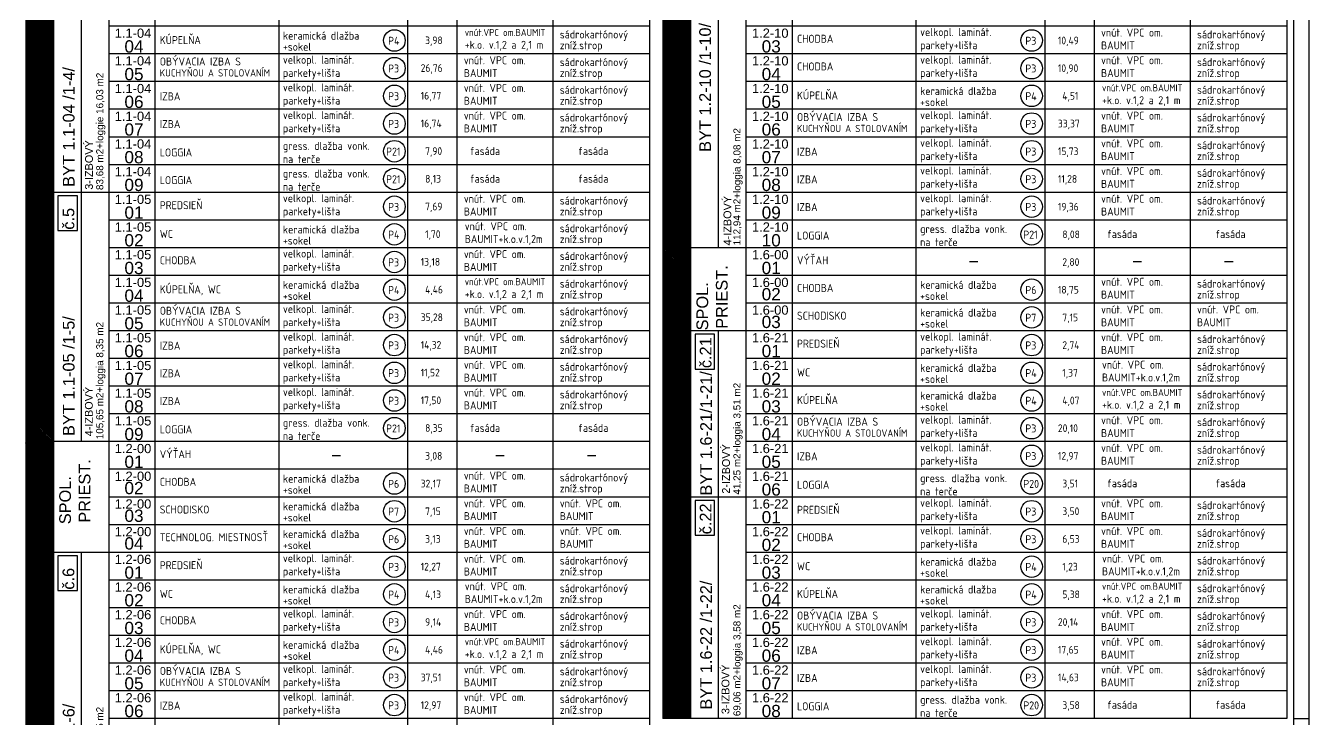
# Model space of a CAD drawing. Extents: x 4511820 to 5180432, y -1526536 to -944957.
# Drawn here: x 5044187 to 5065037, y -1334932 to -1323659 of the extents above; entities that cross this region are included whole.
import ezdxf

# ---------------------------------------------------------------- set-up
doc = ezdxf.new("R2010")
doc.units = 0
doc.header["$MEASUREMENT"] = 0
for name, color, linetype in [('MÚRY', 1, 'CONTINUOUS'), ('TENKÁ', 7, 'CONTINUOUS'), ('ŠRAFY', 82, 'CONTINUOUS')]:
    doc.layers.add(name, color=color, linetype=linetype)
doc.styles.add('ARIAL', font='arial.ttf')
doc.styles.add('Style-Arial', font='arial.ttf')
doc.styles.add('STYLE1', font='isocp.shx')
pattern_1 = [(45, (150, 866.673), (-13.25825215, 13.25825215), [])]
pattern_2 = [(45, (0, 866.673), (-13.25825215, 13.25825215), [])]

msp = doc.modelspace()

# ---------------------------------------------------------------- hatches: boundary and pattern name
at = {"layer": 'ŠRAFY'}
h = msp.add_hatch(dxfattribs=at)
h.set_pattern_fill('ANSI31', color=132, scale=150)
h.set_pattern_definition(pattern_1)
h.paths.add_polyline_path([(5044637, -1330418.744), (5044637, -1310618.744), (5044187, -1310618.744), (5044187, -1330418.744)])
h.paths.add_polyline_path([(5044281.769, -1321313.798), (5044281.769, -1319882.318), (5044573.379, -1319882.318), (5044573.379, -1321313.798)], flags=24)
h = msp.add_hatch(dxfattribs=at)
h.set_pattern_fill('ANSI31', color=213, scale=150)
h.set_pattern_definition(pattern_2)
h.paths.add_polyline_path([(5054987, -1327268.744), (5054987, -1310618.744), (5054537, -1310618.744), (5054537, -1327268.744)])
h.paths.add_polyline_path([(5054631.769, -1320275.298), (5054631.769, -1318809.084), (5054923.379, -1318809.084), (5054923.379, -1320275.298)], flags=24)
h = msp.add_hatch(dxfattribs=at)
h.set_pattern_fill('ANSI31', color=63, scale=150)
h.set_pattern_definition(pattern_2)
h.paths.add_polyline_path([(5054987, -1334918.744), (5054987, -1327268.744), (5054537, -1327268.744), (5054537, -1334918.744)])
h.paths.add_polyline_path([(5054631.769, -1331725.798), (5054631.769, -1330257.77), (5054923.379, -1330257.77), (5054923.379, -1331725.798)], flags=24)
h = msp.add_hatch(dxfattribs=at)
h.set_pattern_fill('ANSI31', color=213, scale=150)
h.set_pattern_definition(pattern_1)
h.paths.add_polyline_path([(5044187, -1336718.744), (5044637, -1336718.744), (5044637, -1332218.744), (5044637, -1330418.744), (5044187, -1330418.744)])
h.paths.add_polyline_path([(5044281.769, -1334671.298), (5044281.769, -1333205.084), (5044573.379, -1333205.084), (5044573.379, -1334671.298)], flags=24)

# ---------------------------------------------------------------- linework, layer by layer
at = {"layer": 'MÚRY', "ltscale": 0.25}
for p, q in [((5054319.714, -1326368.744), (5044637, -1326368.744)), ((5064669.714, -1327268.744), (5054537, -1327268.744)), ((5064669.714, -1328618.744), (5054987, -1328618.744)), ((5064669.714, -1328618.744), (5054987, -1328618.744)), ((5054319.714, -1330418.744), (5044187, -1330418.744)), ((5064669.714, -1331318.744), (5054987, -1331318.744)), ((5064669.714, -1331318.744), (5054987, -1331318.744)), ((5064669.714, -1331318.744), (5054987, -1331318.744)), ((5054319.714, -1332218.744), (5044637, -1332218.744)), ((5064669.714, -1334918.744), (5054537, -1334918.744)), ((5064669.714, -1334918.744), (5054537, -1334918.744))]:
    msp.add_line(p, q, dxfattribs=at)
at = {"layer": 'TENKÁ', "color": 7}
for p, q in [((5065037, -1349768.744), (5065037, -1309154.796)), ((5064787, -1349518.744), (5064787, -1309404.796))]:
    msp.add_line(p, q, dxfattribs=at)
at = {"layer": 'TENKÁ', "linetype": 'Continuous'}
for p, q in [((5046287, -1309968.744), (5046287, -1336718.744)), ((5056637, -1309968.744), (5056637, -1334918.744)), ((5064669.714, -1327718.744), (5055887, -1327718.744)), ((5064669.714, -1328168.744), (5055887, -1328168.744)), ((5054319.714, -1330868.744), (5045537, -1330868.744)), ((5054319.714, -1331318.744), (5045537, -1331318.744)), ((5054319.714, -1331768.744), (5045537, -1331768.744))]:
    msp.add_line(p, q, dxfattribs=at)
at = {"layer": 'TENKÁ', "ltscale": 0.25}
for p, q in [((5048296.88, -1309968.744), (5048296.88, -1336718.744)), ((5050390.188, -1309968.744), (5050390.188, -1336718.744)), ((5051195.393, -1336718.744), (5051195.393, -1309968.744)), ((5052754.225, -1336718.744), (5052754.225, -1309968.744)), ((5058646.88, -1309968.744), (5058646.88, -1334918.744)), ((5060740.188, -1309968.744), (5060740.188, -1334918.744)), ((5061545.393, -1334918.744), (5061545.393, -1309968.744)), ((5063104.225, -1334918.744), (5063104.225, -1309968.744)), ((5044187, -1310618.744), (5044187, -1336718.744)), ((5044637, -1310618.744), (5044637, -1336718.744)), ((5045537, -1310618.744), (5045537, -1336718.744)), ((5054319.714, -1310618.744), (5054319.714, -1336718.744)), ((5054537, -1310618.744), (5054537, -1334918.744)), ((5054987, -1310618.744), (5054987, -1334918.744)), ((5055437, -1310618.744), (5055437, -1327268.744)), ((5055887, -1310618.744), (5055887, -1334918.744)), ((5064669.714, -1310618.744), (5064669.714, -1334918.744)), ((5045087, -1311968.744), (5045087, -1330418.744)), ((5053684.174, -1323668.744), (5045537, -1323668.744)), ((5054319.714, -1323668.744), (5045537, -1323668.744)), ((5064034.174, -1323668.744), (5055887, -1323668.744)), ((5064669.714, -1323668.744), (5055887, -1323668.744)), ((5053684.174, -1324118.744), (5045537, -1324118.744)), ((5054319.714, -1324118.744), (5045537, -1324118.744)), ((5064034.174, -1324118.744), (5055887, -1324118.744)), ((5064669.714, -1324118.744), (5055887, -1324118.744)), ((5053684.174, -1324568.744), (5045537, -1324568.744)), ((5054319.714, -1324568.744), (5045537, -1324568.744)), ((5064034.174, -1324568.744), (5055887, -1324568.744)), ((5064669.714, -1324568.744), (5055887, -1324568.744)), ((5054319.714, -1325018.744), (5045537, -1325018.744)), ((5064034.174, -1325018.744), (5055887, -1325018.744)), ((5064669.714, -1325018.744), (5055887, -1325018.744)), ((5054319.714, -1325468.744), (5045537, -1325468.744)), ((5064669.714, -1325468.744), (5055887, -1325468.744)), ((5054319.714, -1325918.744), (5045537, -1325918.744)), ((5064669.714, -1325918.744), (5055887, -1325918.744)), ((5064669.714, -1326368.744), (5055887, -1326368.744)), ((5053684.174, -1326818.744), (5045537, -1326818.744)), ((5054319.714, -1326818.744), (5045537, -1326818.744)), ((5064669.714, -1326818.744), (5055887, -1326818.744)), ((5053684.174, -1327268.744), (5045537, -1327268.744)), ((5054319.714, -1327268.744), (5045537, -1327268.744)), ((5053684.174, -1327718.744), (5045537, -1327718.744)), ((5054319.714, -1327718.744), (5045537, -1327718.744)), ((5053684.174, -1328168.744), (5045537, -1328168.744)), ((5054319.714, -1328168.744), (5045537, -1328168.744)), ((5053684.174, -1328618.744), (5045537, -1328618.744)), ((5054319.714, -1328618.744), (5045537, -1328618.744)), ((5055437, -1328618.744), (5055437, -1334918.744)), ((5054319.714, -1329068.744), (5045537, -1329068.744)), ((5064034.174, -1329068.744), (5055887, -1329068.744)), ((5064669.714, -1329068.744), (5055887, -1329068.744)), ((5054319.714, -1329518.744), (5045537, -1329518.744)), ((5064034.174, -1329518.744), (5055887, -1329518.744)), ((5064669.714, -1329518.744), (5055887, -1329518.744)), ((5054319.714, -1329968.744), (5045537, -1329968.744)), ((5064034.174, -1329968.744), (5055887, -1329968.744)), ((5064669.714, -1329968.744), (5055887, -1329968.744)), ((5064034.174, -1330418.744), (5055887, -1330418.744)), ((5064669.714, -1330418.744), (5055887, -1330418.744)), ((5064034.174, -1330868.744), (5055887, -1330868.744)), ((5064669.714, -1330868.744), (5055887, -1330868.744)), ((5064034.174, -1331768.744), (5055887, -1331768.744)), ((5064669.714, -1331768.744), (5055887, -1331768.744)), ((5045087, -1332218.744), (5045087, -1336718.744)), ((5064034.174, -1332218.744), (5055887, -1332218.744)), ((5064669.714, -1332218.744), (5055887, -1332218.744)), ((5053684.174, -1332668.744), (5045537, -1332668.744)), ((5054319.714, -1332668.744), (5045537, -1332668.744)), ((5064034.174, -1332668.744), (5055887, -1332668.744)), ((5064669.714, -1332668.744), (5055887, -1332668.744)), ((5053684.174, -1333118.744), (5045537, -1333118.744)), ((5054319.714, -1333118.744), (5045537, -1333118.744)), ((5064034.174, -1333118.744), (5055887, -1333118.744)), ((5064669.714, -1333118.744), (5055887, -1333118.744)), ((5053684.174, -1333568.744), (5045537, -1333568.744)), ((5054319.714, -1333568.744), (5045537, -1333568.744)), ((5064034.174, -1333568.744), (5055887, -1333568.744)), ((5064669.714, -1333568.744), (5055887, -1333568.744)), ((5053684.174, -1334018.744), (5045537, -1334018.744)), ((5054319.714, -1334018.744), (5045537, -1334018.744)), ((5064669.714, -1334018.744), (5055887, -1334018.744)), ((5053684.174, -1334468.744), (5045537, -1334468.744)), ((5054319.714, -1334468.744), (5045537, -1334468.744)), ((5064669.714, -1334468.744), (5055887, -1334468.744)), ((5054319.714, -1334918.744), (5045537, -1334918.744)), ((5064787, -1334918.744), (5065037, -1334918.744))]:
    msp.add_line(p, q, dxfattribs=at)
at = {"layer": 'TENKÁ'}
for p, q in [((5059514.714, -1327493.827), (5059652.214, -1327493.827)), ((5062173.714, -1327493.827), (5062311.214, -1327493.827)), ((5063660.714, -1327493.827), (5063798.214, -1327493.827)), ((5049164.714, -1330643.827), (5049302.214, -1330643.827)), ((5051823.714, -1330643.827), (5051961.214, -1330643.827)), ((5053310.714, -1330643.827), (5053448.214, -1330643.827))]:
    msp.add_line(p, q, dxfattribs=at)
at = {"layer": 'TENKÁ', "ltscale": 0.25}
for points in [[(5045026.214, -1326424.327), (5044710.214, -1326424.327), (5044710.214, -1326988.827), (5045026.214, -1326988.827)], [(5055376.214, -1328674.327), (5055060.214, -1328674.327), (5055060.214, -1329238.827), (5055376.214, -1329238.827)], [(5055376.214, -1331374.327), (5055060.214, -1331374.327), (5055060.214, -1331938.827), (5055376.214, -1331938.827)], [(5045026.214, -1332274.327), (5044710.214, -1332274.327), (5044710.214, -1332838.827), (5045026.214, -1332838.827)]]:
    msp.add_lwpolyline(points, close=True, dxfattribs=at)
for centre in [(5050176.714, -1323900.019), (5060526.714, -1323900.019), (5050176.714, -1324350.019), (5060526.714, -1324350.019), (5050176.714, -1324800.019), (5060526.714, -1324800.019), (5050176.714, -1325250.019), (5060526.714, -1325250.019), (5050176.714, -1325700.019), (5060526.714, -1325700.019), (5050176.714, -1326150.019), (5060526.714, -1326150.019), (5050176.714, -1326600.019), (5060526.714, -1326600.019), (5050176.714, -1327050.019), (5060526.714, -1327050.019), (5050176.714, -1327500.019), (5050176.714, -1327950.019), (5060526.714, -1327950.019), (5050176.714, -1328400.019), (5060526.714, -1328400.019), (5050176.714, -1328850.019), (5060526.714, -1328850.019), (5050176.714, -1329300.019), (5060526.714, -1329300.019), (5050176.714, -1329750.019), (5060526.714, -1329750.019), (5050176.714, -1330200.019), (5060526.714, -1330200.019), (5060526.714, -1330650.019), (5050176.714, -1331100.019), (5060526.714, -1331100.019), (5050176.714, -1331550.019), (5060526.714, -1331550.019), (5050176.714, -1332000.019), (5060526.714, -1332000.019), (5050176.714, -1332450.019), (5060526.714, -1332450.019), (5050176.714, -1332900.019), (5060526.714, -1332900.019), (5050176.714, -1333350.019), (5060526.714, -1333350.019), (5050176.714, -1333800.019), (5060526.714, -1333800.019), (5050176.714, -1334250.019), (5060526.714, -1334250.019), (5050176.714, -1334700.019), (5060526.714, -1334700.019)]:
    msp.add_circle(centre, 175, dxfattribs=at)

# ---------------------------------------------------------------- texts
at = {"layer": 'TENKÁ', "lineweight": 40, "ltscale": 0.25, "style": 'ARIAL'}
for s, height, p in [('1.1-04', 150, (5045633.769, -1323856.014)), ('1.2-10', 150, (5055983.769, -1323856.014)), ('04', 200, (5045791.311, -1324096.514)), ('03', 200, (5056141.311, -1324096.514)), ('1.1-04', 150, (5045633.769, -1324306.014)), ('1.2-10', 150, (5055983.769, -1324306.014)), ('05', 200, (5045791.311, -1324546.514)), ('04', 200, (5056141.311, -1324546.514)), ('1.1-04', 150, (5045633.769, -1324756.014)), ('06', 200, (5045791.311, -1324996.514)), ('1.2-10', 150, (5055983.769, -1324756.014)), ('05', 200, (5056141.311, -1324996.514)), ('1.1-04', 150, (5045633.769, -1325206.014)), ('1.2-10', 150, (5055983.769, -1325206.014)), ('07', 200, (5045791.311, -1325446.514)), ('06', 200, (5056141.311, -1325446.514)), ('1.1-04', 150, (5045633.769, -1325656.014)), ('1.2-10', 150, (5055983.769, -1325656.014)), ('08', 200, (5045791.311, -1325896.514)), ('07', 200, (5056141.311, -1325896.514)), ('1.1-04', 150, (5045633.769, -1326106.014)), ('1.2-10', 150, (5055983.769, -1326106.014)), ('09', 200, (5045791.311, -1326346.514)), ('08', 200, (5056141.311, -1326346.514)), ('1.1-05', 150, (5045633.769, -1326556.014)), ('1.2-10', 150, (5055983.769, -1326556.014)), ('01', 200, (5045791.311, -1326796.514)), ('09', 200, (5056141.311, -1326796.514)), ('1.1-05', 150, (5045633.769, -1327006.014)), ('1.2-10', 150, (5055983.769, -1327006.014)), ('02', 200, (5045791.311, -1327246.514)), ('10', 200, (5056141.311, -1327246.514)), ('1.1-05', 150, (5045633.769, -1327456.014)), ('1.6-00', 150, (5055983.769, -1327456.014)), ('03', 200, (5045791.311, -1327696.514)), ('01', 200, (5056141.311, -1327696.514)), ('1.1-05', 150, (5045633.769, -1327906.014)), ('1.6-00', 150, (5055983.769, -1327906.014)), ('02', 200, (5056141.311, -1328123.014)), ('04', 200, (5045791.311, -1328146.514)), ('1.1-05', 150, (5045633.769, -1328356.014)), ('1.6-00', 150, (5055983.769, -1328356.014)), ('05', 200, (5045791.311, -1328596.514)), ('03', 200, (5056141.311, -1328573.014)), ('03', 200, (5056141.311, -1328573.014)), ('1.1-05', 150, (5045633.769, -1328806.014)), ('1.6-21', 150, (5055983.769, -1328806.014)), ('06', 200, (5045791.311, -1329046.514)), ('01', 200, (5056141.311, -1329046.514)), ('1.1-05', 150, (5045633.769, -1329256.014)), ('1.6-21', 150, (5055983.769, -1329256.014)), ('07', 200, (5045791.311, -1329496.514)), ('02', 200, (5056141.311, -1329496.514)), ('1.1-05', 150, (5045633.769, -1329706.014)), ('1.6-21', 150, (5055983.769, -1329706.014)), ('08', 200, (5045791.311, -1329946.514)), ('03', 200, (5056141.311, -1329946.514)), ('1.1-05', 150, (5045633.769, -1330156.014)), ('1.6-21', 150, (5055983.769, -1330156.014)), ('09', 200, (5045791.311, -1330396.514)), ('04', 200, (5056141.311, -1330396.514)), ('1.2-00', 150, (5045633.769, -1330606.014)), ('01', 200, (5045791.311, -1330846.514)), ('1.6-21', 150, (5055983.769, -1330606.014)), ('05', 200, (5056141.311, -1330846.514)), ('1.2-00', 150, (5045633.769, -1331056.014)), ('1.6-21', 150, (5055983.769, -1331056.014)), ('02', 200, (5045791.311, -1331273.014)), ('06', 200, (5056141.311, -1331296.514)), ('1.2-00', 150, (5045633.769, -1331506.014)), ('1.6-22', 150, (5055983.769, -1331506.014)), ('03', 200, (5045791.311, -1331723.014)), ('01', 200, (5056141.311, -1331746.514)), ('1.2-00', 150, (5045633.769, -1331956.014)), ('1.6-22', 150, (5055983.769, -1331956.014)), ('04', 200, (5045791.311, -1332173.014)), ('02', 200, (5056141.311, -1332196.514)), ('1.2-06', 150, (5045633.769, -1332406.014)), ('1.6-22', 150, (5055983.769, -1332406.014)), ('01', 200, (5045791.311, -1332646.514)), ('03', 200, (5056141.311, -1332646.514)), ('1.2-06', 150, (5045633.769, -1332856.014)), ('1.6-22', 150, (5055983.769, -1332856.014)), ('02', 200, (5045791.311, -1333096.514)), ('04', 200, (5056141.311, -1333096.514)), ('1.2-06', 150, (5045633.769, -1333306.014)), ('03', 200, (5045791.311, -1333546.514)), ('1.6-22', 150, (5055983.769, -1333306.014)), ('05', 200, (5056141.311, -1333546.514)), ('1.2-06', 150, (5045633.769, -1333756.014)), ('1.6-22', 150, (5055983.769, -1333756.014)), ('04', 200, (5045791.311, -1333996.514)), ('06', 200, (5056141.311, -1333996.514)), ('1.2-06', 150, (5045633.769, -1334206.014)), ('1.6-22', 150, (5055983.769, -1334206.014)), ('05', 200, (5045791.311, -1334446.514)), ('07', 200, (5056141.311, -1334446.514)), ('1.2-06', 150, (5045633.769, -1334656.014)), ('1.6-22', 150, (5055983.769, -1334656.014)), ('06', 200, (5045791.311, -1334896.514)), ('08', 200, (5056141.311, -1334896.514))]:
    msp.add_text(s, height=height, dxfattribs=at).set_placement(p)
at = {"layer": 'TENKÁ', "ltscale": 0.25, "style": 'STYLE1'}
for s, height, p in [('keramická dlažba', 130, (5048365.45, -1323886.151)), ('vnút.VPC om.BAUMIT', 115, (5051319.141, -1323827.158)), ('sádrokartónový', 130, (5052862.939, -1323866.406)), ('velkopl. laminát.', 130, (5058715.45, -1323827.619)), ('vnút. VPC om.', 130, (5061654.107, -1323836.528)), ('sádrokartónový', 130, (5063212.939, -1323866.406)), ('+sokel', 130, (5048365.45, -1324066.633)), ('P4', 130, (5050073.95, -1323970.275)), (' 3,98', 125, (5050603.607, -1323960.028)), ('+k.o. v.1,2 a 2,1 m', 130, (5051319.141, -1324035.266)), ('zníž.strop', 130, (5052862.939, -1324043.116)), ('parkety+lišta', 130, (5058715.45, -1324041.275)), ('P3', 130, (5060423.95, -1323970.275)), ('10,49', 125, (5060953.607, -1323963.028)), ('BAUMIT', 130, (5061654.107, -1324044.636)), ('zníž.strop', 130, (5063212.939, -1324043.116)), ('velkopl. laminát.', 130, (5048365.45, -1324277.619)), ('vnút. VPC om.', 130, (5051304.107, -1324286.528)), ('velkopl. laminát.', 130, (5058715.45, -1324277.619)), ('vnút. VPC om.', 130, (5061654.107, -1324286.528)), ('parkety+lišta', 130, (5048365.45, -1324491.275)), ('P3', 130, (5050073.95, -1324420.275)), ('26,76', 125, (5050603.607, -1324410.028)), ('BAUMIT', 130, (5051304.107, -1324494.636)), ('sádrokartónový', 130, (5052862.939, -1324316.406)), ('zníž.strop', 130, (5052862.939, -1324493.116)), ('parkety+lišta', 130, (5058715.45, -1324491.275)), ('P3', 130, (5060423.95, -1324420.275)), ('10,90', 125, (5060953.607, -1324413.028)), ('BAUMIT', 130, (5061654.107, -1324494.636)), ('sádrokartónový', 130, (5063212.939, -1324316.406)), ('zníž.strop', 130, (5063212.939, -1324493.116)), ('velkopl. laminát.', 130, (5048365.45, -1324727.619)), ('parkety+lišta', 130, (5048365.45, -1324941.275)), ('P3', 130, (5050073.95, -1324870.275)), ('16,77', 125, (5050603.607, -1324860.028)), ('vnút. VPC om.', 130, (5051304.107, -1324736.528)), ('sádrokartónový', 130, (5052862.939, -1324766.406)), ('keramická dlažba', 130, (5058715.45, -1324786.151)), ('P4', 130, (5060423.95, -1324870.275)), (' 4,51', 125, (5060953.607, -1324863.028)), ('vnút.VPC om.BAUMIT', 115, (5061669.141, -1324727.158)), ('+k.o. v.1,2 a 2,1 m', 130, (5061669.141, -1324935.266)), ('sádrokartónový', 130, (5063212.939, -1324766.406)), ('BAUMIT', 130, (5051304.107, -1324944.636)), ('zníž.strop', 130, (5052862.939, -1324943.116)), ('+sokel', 130, (5058715.45, -1324966.633)), ('zníž.strop', 130, (5063212.939, -1324943.116)), ('velkopl. laminát.', 130, (5048365.45, -1325177.619)), ('P3', 130, (5050073.95, -1325320.275)), ('16,74', 125, (5050603.607, -1325310.028)), ('vnút. VPC om.', 130, (5051304.107, -1325186.528)), ('sádrokartónový', 130, (5052862.939, -1325216.406)), ('velkopl. laminát.', 130, (5058715.45, -1325177.619)), ('P3', 130, (5060423.95, -1325320.275)), ('33,37', 125, (5060953.607, -1325313.028)), ('vnút. VPC om.', 130, (5061654.107, -1325186.528)), ('sádrokartónový', 130, (5063212.939, -1325216.406)), ('parkety+lišta', 130, (5048365.45, -1325391.275)), ('BAUMIT', 130, (5051304.107, -1325394.636)), ('zníž.strop', 130, (5052862.939, -1325393.116)), ('parkety+lišta', 130, (5058715.45, -1325391.275)), ('BAUMIT', 130, (5061654.107, -1325394.636)), ('zníž.strop', 130, (5063212.939, -1325393.116)), ('gress. dlažba vonk.', 130, (5048365.45, -1325677.619)), ('P21', 130, (5050040.95, -1325770.275)), (' 7,90', 125, (5050603.607, -1325760.028)), ('fasáda', 130, (5051404.107, -1325760.793)), ('fasáda', 130, (5053162.939, -1325760.793)), ('velkopl. laminát.', 130, (5058715.45, -1325627.619)), ('P3', 130, (5060423.95, -1325770.275)), ('15,73', 125, (5060953.607, -1325763.028)), ('vnút. VPC om.', 130, (5061654.107, -1325636.528)), ('sádrokartónový', 130, (5063212.939, -1325666.406)), ('na terče', 130, (5048365.45, -1325891.275)), ('parkety+lišta', 130, (5058715.45, -1325841.275)), ('BAUMIT', 130, (5061654.107, -1325844.636)), ('zníž.strop', 130, (5063212.939, -1325843.116)), ('gress. dlažba vonk.', 130, (5048365.45, -1326127.619)), ('velkopl. laminát.', 130, (5058715.45, -1326077.619)), ('vnút. VPC om.', 130, (5061654.107, -1326086.528)), ('sádrokartónový', 130, (5063212.939, -1326116.406)), ('na terče', 130, (5048365.45, -1326341.275)), ('P21', 130, (5050040.95, -1326220.275)), (' 8,13', 125, (5050603.607, -1326210.028)), ('fasáda', 130, (5051404.107, -1326210.793)), ('fasáda', 130, (5053162.939, -1326210.793)), ('parkety+lišta', 130, (5058715.45, -1326291.275)), ('P3', 130, (5060423.95, -1326220.275)), ('11,28', 125, (5060953.607, -1326213.028)), ('BAUMIT', 130, (5061654.107, -1326294.636)), ('zníž.strop', 130, (5063212.939, -1326293.116)), ('velkopl. laminát.', 130, (5048365.45, -1326527.619)), ('vnút. VPC om.', 130, (5051304.107, -1326536.528)), ('sádrokartónový', 130, (5052862.939, -1326566.406)), ('velkopl. laminát.', 130, (5058715.45, -1326527.619)), ('vnút. VPC om.', 130, (5061654.107, -1326536.528)), ('sádrokartónový', 130, (5063212.939, -1326566.406)), ('parkety+lišta', 130, (5048365.45, -1326741.275)), ('P3', 130, (5050073.95, -1326670.275)), (' 7,69', 125, (5050603.607, -1326660.028)), ('BAUMIT', 130, (5051304.107, -1326744.636)), ('zníž.strop', 130, (5052862.939, -1326743.116)), ('parkety+lišta', 130, (5058715.45, -1326741.275)), ('P3', 130, (5060423.95, -1326670.275)), ('19,36', 125, (5060953.607, -1326663.028)), ('BAUMIT', 130, (5061654.107, -1326744.636)), ('zníž.strop', 130, (5063212.939, -1326743.116)), ('vnút. VPC om.', 130, (5051319.141, -1326983.465)), ('sádrokartónový', 130, (5052862.939, -1327016.406)), ('+sokel', 130, (5048365.45, -1327216.633)), ('keramická dlažba', 130, (5048365.45, -1327036.151)), ('P4', 130, (5050073.95, -1327120.275)), (' 1,70', 125, (5050603.607, -1327110.028)), ('BAUMIT+k.o.v.1,2m', 130, (5051319.141, -1327191.574)), ('zníž.strop', 130, (5052862.939, -1327193.116)), ('gress. dlažba vonk.', 130, (5058715.45, -1327027.619)), ('P21', 130, (5060390.95, -1327120.275)), (' 8,08', 125, (5060953.607, -1327113.028)), ('fasáda', 130, (5061754.107, -1327110.793)), ('fasáda', 130, (5063512.939, -1327110.793)), ('velkopl. laminát.', 130, (5048365.45, -1327427.619)), ('vnút. VPC om.', 130, (5051304.107, -1327436.528)), ('na terče', 130, (5058715.45, -1327241.275)), ('parkety+lišta', 130, (5048365.45, -1327641.275)), ('P3', 130, (5050073.95, -1327570.275)), ('13,18', 125, (5050603.607, -1327560.028)), ('BAUMIT', 130, (5051304.107, -1327644.636)), ('sádrokartónový', 130, (5052862.939, -1327466.406)), ('zníž.strop', 130, (5052862.939, -1327643.116)), (' 2,80', 125, (5060953.607, -1327563.028)), ('keramická dlažba', 130, (5048365.45, -1327936.151)), ('P4', 130, (5050073.95, -1328020.275)), (' 4,46', 125, (5050603.607, -1328010.028)), ('vnút.VPC om.BAUMIT', 115, (5051319.141, -1327877.158)), ('sádrokartónový', 130, (5052862.939, -1327916.406)), ('P6', 130, (5060423.95, -1328020.275)), ('18,75', 125, (5060953.607, -1328013.028)), ('vnút. VPC om.', 130, (5061654.107, -1327886.528)), ('sádrokartónový', 130, (5063212.939, -1327916.406)), ('+sokel', 130, (5048365.45, -1328116.633)), ('+k.o. v.1,2 a 2,1 m', 130, (5051319.141, -1328085.266)), ('zníž.strop', 130, (5052862.939, -1328093.116)), ('BAUMIT', 130, (5061654.107, -1328094.636)), ('zníž.strop', 130, (5063212.939, -1328093.116)), ('velkopl. laminát.', 130, (5048365.45, -1328327.619)), ('P3', 130, (5050073.95, -1328470.275)), ('35,28', 125, (5050603.607, -1328460.028)), ('vnút. VPC om.', 130, (5051304.107, -1328336.528)), ('sádrokartónový', 130, (5052862.939, -1328366.406)), ('P7', 130, (5060423.95, -1328470.275)), (' 7,15', 125, (5060953.607, -1328463.028)), ('vnút. VPC om.', 130, (5061654.107, -1328336.528)), ('vnút. VPC om.', 130, (5063212.939, -1328336.528)), ('parkety+lišta', 130, (5048365.45, -1328541.275)), ('BAUMIT', 130, (5051304.107, -1328544.636)), ('zníž.strop', 130, (5052862.939, -1328543.116)), ('BAUMIT', 130, (5061654.107, -1328544.636)), ('BAUMIT', 130, (5063212.939, -1328544.636)), ('velkopl. laminát.', 130, (5048365.45, -1328777.619)), ('vnút. VPC om.', 130, (5051304.107, -1328786.528)), ('sádrokartónový', 130, (5052862.939, -1328816.406)), ('velkopl. laminát.', 130, (5058715.45, -1328777.619)), ('vnút. VPC om.', 130, (5061654.107, -1328786.528)), ('sádrokartónový', 130, (5063212.939, -1328816.406)), ('parkety+lišta', 130, (5048365.45, -1328991.275)), ('P3', 130, (5050073.95, -1328920.275)), ('14,32', 125, (5050603.607, -1328910.028)), ('BAUMIT', 130, (5051304.107, -1328994.636)), ('zníž.strop', 130, (5052862.939, -1328993.116)), ('parkety+lišta', 130, (5058715.45, -1328991.275)), ('P3', 130, (5060423.95, -1328920.275)), (' 2,74', 125, (5060953.607, -1328913.028)), ('BAUMIT', 130, (5061654.107, -1328994.636)), ('zníž.strop', 130, (5063212.939, -1328993.116)), ('velkopl. laminát.', 130, (5048365.45, -1329227.619)), ('vnút. VPC om.', 130, (5051304.107, -1329236.528)), ('sádrokartónový', 130, (5052862.939, -1329266.406)), ('keramická dlažba', 130, (5058715.45, -1329286.151)), ('vnút. VPC om.', 130, (5061669.141, -1329233.465)), ('sádrokartónový', 130, (5063212.939, -1329266.406)), ('parkety+lišta', 130, (5048365.45, -1329441.275)), ('P3', 130, (5050073.95, -1329370.275)), ('11,52', 125, (5050603.607, -1329360.028)), ('BAUMIT', 130, (5051304.107, -1329444.636)), ('zníž.strop', 130, (5052862.939, -1329443.116)), ('+sokel', 130, (5058715.45, -1329466.633)), ('P4', 130, (5060423.95, -1329370.275)), (' 1,37', 125, (5060953.607, -1329363.028)), ('BAUMIT+k.o.v.1,2m', 130, (5061669.141, -1329441.574)), ('zníž.strop', 130, (5063212.939, -1329443.116)), ('velkopl. laminát.', 130, (5048365.45, -1329677.619)), ('vnút. VPC om.', 130, (5051304.107, -1329686.528)), ('sádrokartónový', 130, (5052862.939, -1329716.406)), ('keramická dlažba', 130, (5058715.45, -1329736.151)), ('vnút.VPC om.BAUMIT', 115, (5061669.141, -1329677.158)), ('sádrokartónový', 130, (5063212.939, -1329716.406)), ('parkety+lišta', 130, (5048365.45, -1329891.275)), ('P3', 130, (5050073.95, -1329820.275)), ('17,50', 125, (5050603.607, -1329810.028)), ('BAUMIT', 130, (5051304.107, -1329894.636)), ('zníž.strop', 130, (5052862.939, -1329893.116)), ('+sokel', 130, (5058715.45, -1329916.633)), ('P4', 130, (5060423.95, -1329820.275)), (' 4,07', 125, (5060953.607, -1329813.028)), ('+k.o. v.1,2 a 2,1 m', 130, (5061669.141, -1329885.266)), ('zníž.strop', 130, (5063212.939, -1329893.116)), ('velkopl. laminát.', 130, (5058715.45, -1330127.619)), ('vnút. VPC om.', 130, (5061654.107, -1330136.528)), ('gress. dlažba vonk.', 130, (5048365.45, -1330177.619)), ('P21', 130, (5050040.95, -1330270.275)), (' 8,35', 125, (5050603.607, -1330260.028)), ('fasáda', 130, (5051404.107, -1330260.793)), ('fasáda', 130, (5053162.939, -1330260.793)), ('parkety+lišta', 130, (5058715.45, -1330341.275)), ('P3', 130, (5060423.95, -1330270.275)), ('20,10', 125, (5060953.607, -1330263.028)), ('BAUMIT', 130, (5061654.107, -1330344.636)), ('sádrokartónový', 130, (5063212.939, -1330166.406)), ('zníž.strop', 130, (5063212.939, -1330343.116)), ('na terče', 130, (5048365.45, -1330391.275)), (' 3,08', 125, (5050603.607, -1330713.028)), ('velkopl. laminát.', 130, (5058715.45, -1330577.619)), ('P3', 130, (5060423.95, -1330720.275)), ('12,97', 125, (5060953.607, -1330713.028)), ('vnút. VPC om.', 130, (5061654.107, -1330586.528)), ('sádrokartónový', 130, (5063212.939, -1330616.406)), ('parkety+lišta', 130, (5058715.45, -1330791.275)), ('BAUMIT', 130, (5061654.107, -1330794.636)), ('zníž.strop', 130, (5063212.939, -1330793.116)), ('P6', 130, (5050073.95, -1331170.275)), ('32,17', 125, (5050603.607, -1331163.028)), ('vnút. VPC om.', 130, (5051304.107, -1331036.528)), ('sádrokartónový', 130, (5052862.939, -1331066.406)), ('gress. dlažba vonk.', 130, (5058715.45, -1331077.619)), ('P20', 130, (5060390.95, -1331170.275)), (' 3,51', 125, (5060953.607, -1331163.028)), ('fasáda', 130, (5061754.107, -1331160.793)), ('fasáda', 130, (5063512.939, -1331160.793)), ('BAUMIT', 130, (5051304.107, -1331244.636)), ('zníž.strop', 130, (5052862.939, -1331243.116)), ('na terče', 130, (5058715.45, -1331291.275)), ('vnút. VPC om.', 130, (5051304.107, -1331486.528)), ('vnút. VPC om.', 130, (5052862.939, -1331486.528)), ('velkopl. laminát.', 130, (5058715.45, -1331477.619)), ('vnút. VPC om.', 130, (5061654.107, -1331486.528)), ('sádrokartónový', 130, (5063212.939, -1331516.406)), ('P7', 130, (5050073.95, -1331620.275)), (' 7,15', 125, (5050603.607, -1331613.028)), ('BAUMIT', 130, (5051304.107, -1331694.636)), ('BAUMIT', 130, (5052862.939, -1331694.636)), ('parkety+lišta', 130, (5058715.45, -1331691.275)), ('P3', 130, (5060423.95, -1331620.275)), (' 3,50', 125, (5060953.607, -1331613.028)), ('BAUMIT', 130, (5061654.107, -1331694.636)), ('zníž.strop', 130, (5063212.939, -1331693.116)), ('vnút. VPC om.', 130, (5051304.107, -1331936.528)), ('vnút. VPC om.', 130, (5052862.939, -1331936.528)), ('velkopl. laminát.', 130, (5058715.45, -1331927.619)), ('vnút. VPC om.', 130, (5061654.107, -1331936.528)), ('sádrokartónový', 130, (5063212.939, -1331966.406)), ('P6', 130, (5050073.95, -1332070.275)), (' 3,13', 125, (5050603.607, -1332063.028)), ('BAUMIT', 130, (5051304.107, -1332144.636)), ('BAUMIT', 130, (5052862.939, -1332144.636)), ('parkety+lišta', 130, (5058715.45, -1332141.275)), ('P3', 130, (5060423.95, -1332070.275)), (' 6,53', 125, (5060953.607, -1332063.028)), ('BAUMIT', 130, (5061654.107, -1332144.636)), ('zníž.strop', 130, (5063212.939, -1332143.116)), ('velkopl. laminát.', 130, (5048365.45, -1332377.619)), ('vnút. VPC om.', 130, (5051304.107, -1332386.528)), ('sádrokartónový', 130, (5052862.939, -1332416.406)), ('keramická dlažba', 130, (5058715.45, -1332436.151)), ('vnút. VPC om.', 130, (5061669.141, -1332383.465)), ('sádrokartónový', 130, (5063212.939, -1332416.406)), ('parkety+lišta', 130, (5048365.45, -1332591.275)), ('P3', 130, (5050073.95, -1332520.275)), ('12,27', 125, (5050603.607, -1332513.028)), ('BAUMIT', 130, (5051304.107, -1332594.636)), ('zníž.strop', 130, (5052862.939, -1332593.116)), ('+sokel', 130, (5058715.45, -1332616.633)), ('P4', 130, (5060423.95, -1332520.275)), (' 1,23', 125, (5060953.607, -1332513.028)), ('BAUMIT+k.o.v.1,2m', 130, (5061669.141, -1332591.574)), ('zníž.strop', 130, (5063212.939, -1332593.116)), ('vnút. VPC om.', 130, (5051319.141, -1332833.465)), ('vnút.VPC om.BAUMIT', 115, (5061669.141, -1332827.158)), ('+sokel', 130, (5048365.45, -1333066.633)), ('keramická dlažba', 130, (5048365.45, -1332886.151)), ('P4', 130, (5050073.95, -1332970.275)), (' 4,13', 125, (5050603.607, -1332963.028)), ('BAUMIT+k.o.v.1,2m', 130, (5051319.141, -1333041.574)), ('sádrokartónový', 130, (5052862.939, -1332866.406)), ('zníž.strop', 130, (5052862.939, -1333043.116)), ('+sokel', 130, (5058715.45, -1333066.633)), ('keramická dlažba', 130, (5058715.45, -1332886.151)), ('P4', 130, (5060423.95, -1332970.275)), (' 5,38', 125, (5060953.607, -1332963.028)), ('+k.o. v.1,2 a 2,1 m', 130, (5061669.141, -1333035.266)), ('sádrokartónový', 130, (5063212.939, -1332866.406)), ('zníž.strop', 130, (5063212.939, -1333043.116)), ('velkopl. laminát.', 130, (5048365.45, -1333277.619)), ('velkopl. laminát.', 130, (5058715.45, -1333277.619)), ('P3', 130, (5050073.95, -1333420.275)), (' 9,14', 125, (5050603.607, -1333413.028)), ('vnút. VPC om.', 130, (5051304.107, -1333286.528)), ('sádrokartónový', 130, (5052862.939, -1333316.406)), ('P3', 130, (5060423.95, -1333420.275)), ('20,14', 125, (5060953.607, -1333413.028)), ('vnút. VPC om.', 130, (5061654.107, -1333286.528)), ('sádrokartónový', 130, (5063212.939, -1333316.406)), ('parkety+lišta', 130, (5048365.45, -1333491.275)), ('BAUMIT', 130, (5051304.107, -1333494.636)), ('zníž.strop', 130, (5052862.939, -1333493.116)), ('parkety+lišta', 130, (5058715.45, -1333491.275)), ('BAUMIT', 130, (5061654.107, -1333494.636)), ('zníž.strop', 130, (5063212.939, -1333493.116)), ('keramická dlažba', 130, (5048365.45, -1333786.151)), ('P4', 130, (5050073.95, -1333870.275)), (' 4,46', 125, (5050603.607, -1333863.028)), ('vnút.VPC om.BAUMIT', 115, (5051319.141, -1333727.158)), ('sádrokartónový', 130, (5052862.939, -1333766.406)), ('velkopl. laminát.', 130, (5058715.45, -1333727.619)), ('P3', 130, (5060423.95, -1333870.275)), ('17,65', 125, (5060953.607, -1333863.028)), ('vnút. VPC om.', 130, (5061654.107, -1333736.528)), ('sádrokartónový', 130, (5063212.939, -1333766.406)), ('+sokel', 130, (5048365.45, -1333966.633)), ('+k.o. v.1,2 a 2,1 m', 130, (5051319.141, -1333935.266)), ('zníž.strop', 130, (5052862.939, -1333943.116)), ('parkety+lišta', 130, (5058715.45, -1333941.275)), ('BAUMIT', 130, (5061654.107, -1333944.636)), ('zníž.strop', 130, (5063212.939, -1333943.116)), ('velkopl. laminát.', 130, (5048365.45, -1334177.619)), ('P3', 130, (5050073.95, -1334320.275)), ('37,51', 125, (5050603.607, -1334313.028)), ('vnút. VPC om.', 130, (5051304.107, -1334186.528)), ('sádrokartónový', 130, (5052862.939, -1334216.406)), ('velkopl. laminát.', 130, (5058715.45, -1334177.619)), ('P3', 130, (5060423.95, -1334320.275)), ('14,63', 125, (5060953.607, -1334313.028)), ('vnút. VPC om.', 130, (5061654.107, -1334186.528)), ('sádrokartónový', 130, (5063212.939, -1334216.406)), ('parkety+lišta', 130, (5048365.45, -1334391.275)), ('BAUMIT', 130, (5051304.107, -1334394.636)), ('zníž.strop', 130, (5052862.939, -1334393.116)), ('parkety+lišta', 130, (5058715.45, -1334391.275)), ('BAUMIT', 130, (5061654.107, -1334394.636)), ('zníž.strop', 130, (5063212.939, -1334393.116)), ('velkopl. laminát.', 130, (5048365.45, -1334627.619)), ('vnút. VPC om.', 130, (5051304.107, -1334636.528)), ('sádrokartónový', 130, (5052862.939, -1334666.406)), ('gress. dlažba vonk.', 130, (5058715.45, -1334677.619)), ('parkety+lišta', 130, (5048365.45, -1334841.275)), ('P3', 130, (5050073.95, -1334770.275)), ('12,97', 125, (5050603.607, -1334763.028)), ('BAUMIT', 130, (5051304.107, -1334844.636)), ('zníž.strop', 130, (5052862.939, -1334843.116)), ('na terče', 130, (5058715.45, -1334891.275)), ('P20', 130, (5060390.95, -1334770.275)), (' 3,58', 125, (5060953.607, -1334763.028)), ('fasáda', 130, (5061754.107, -1334760.793)), ('fasáda', 130, (5063512.939, -1334760.793))]:
    msp.add_text(s, height=height, dxfattribs=at).set_placement(p)
at = {"layer": 'TENKÁ', "ltscale": 0.25, "style": 'Style-Arial'}
for s, height, p in [('BYT 1.2-10 /1-10/', 190, (5055317.639, -1325709.965)), ('BYT 1.1-04 /1-4/', 190, (5044980.639, -1326278.965)), ('83,68 m2+loggie 16,03 m2', 115, (5045447.43, -1326330.173)), ('112,94 m2+loggia 8,08 m2', 115, (5055797.43, -1327230.173)), ('3-IZBOVÝ ', 126.36, (5045278.43, -1326325.173)), ('4-IZBOVÝ ', 126.36, (5055648.43, -1327230.673)), ('č.5', 190, (5044976.32, -1326974.853)), ('PRIEST.', 190, (5055588.323, -1328585.818)), ('SPOL.', 190, (5055272.375, -1328611.034)), ('BYT 1.1-05 /1-5/', 190, (5044980.639, -1330327.465)), ('105,65 m2+loggia 8,35 m2', 115, (5045447.43, -1330380.173)), ('č.21', 190, (5055326.32, -1329224.853)), ('BYT 1.6-21/1-21/', 190, (5055333.139, -1331294.965)), ('4-IZBOVÝ ', 126.36, (5045276.43, -1330332.173)), ('41,25 m2+loggia 3,51 m2', 115, (5055797.43, -1331280.173)), ('VCHOD č.6', 190, (5054872.639, -1331679.465)), ('2-IZBOVÝ ', 126.36, (5055625.93, -1331264.673)), ('PRIEST.', 190, (5045238.323, -1331735.818)), ('SPOL.', 190, (5044922.375, -1331761.034)), ('č.22', 190, (5055326.32, -1331924.853)), ('č.6', 190, (5044976.32, -1332824.853)), ('BYT 1.6-22 /1-22/', 190, (5055333.139, -1334772.465)), ('69,06 m2+loggia 3,58 m2', 115, (5055797.43, -1334880.173)), ('VCHOD č.2', 190, (5044522.639, -1334624.965)), ('3-IZBOVÝ ', 126.36, (5055616.93, -1334846.173)), ('BYT 1.2-06 /1-6/', 190, (5044980.639, -1336624.965)), ('116,25  m2+loggia 8,35 m2', 115, (5045447.43, -1336680.173))]:
    msp.add_text(s, height=height, rotation=90, dxfattribs=at).set_placement(p)
at = {"layer": 'TENKÁ', "linetype": 'Continuous', "style": 'STYLE1'}
for s, height, p in [('KÚPELŇA', 130, (5046365.377, -1323958.968)), ('CHODBA', 130, (5056715.377, -1323936.941)), ('OBÝVACIA IZBA S ', 130, (5046365.377, -1324306.696)), ('KUCHYŇOU A STOLOVANÍM', 118, (5046365.377, -1324485.696)), ('CHODBA', 130, (5056715.377, -1324386.941)), ('IZBA', 130, (5046365.377, -1324873.332)), ('KÚPELŇA', 130, (5056715.377, -1324858.968)), ('IZBA', 130, (5046365.377, -1325323.332)), ('OBÝVACIA IZBA S ', 130, (5056715.377, -1325209.696)), ('KUCHYŇOU A STOLOVANÍM', 118, (5056715.377, -1325388.696)), ('LOGGIA', 130, (5046365.377, -1325784.696)), ('IZBA', 130, (5056715.377, -1325773.332)), ('IZBA', 130, (5056715.377, -1325773.332)), ('LOGGIA', 130, (5046365.377, -1326234.696)), ('IZBA', 130, (5056715.377, -1326223.332)), ('PREDSIEŇ', 130, (5046365.377, -1326641.618)), ('IZBA', 130, (5056715.377, -1326673.332)), ('WC', 130, (5046365.377, -1327107.898)), ('LOGGIA', 130, (5056715.377, -1327134.696)), ('CHODBA', 130, (5046365.377, -1327536.941)), ('VÝŤAH', 130, (5056715.377, -1327536.941)), ('KÚPELŇA, WC', 130, (5046365.377, -1328008.968)), ('CHODBA', 130, (5056715.377, -1327986.941)), ('keramická dlažba', 130, (5058715.45, -1327936.151)), ('+sokel', 130, (5058715.45, -1328116.633)), ('OBÝVACIA IZBA S ', 130, (5046365.377, -1328356.696)), ('SCHODISKO', 130, (5056715.377, -1328436.941)), ('keramická dlažba', 130, (5058715.45, -1328386.151)), ('KUCHYŇOU A STOLOVANÍM', 118, (5046365.377, -1328535.696)), ('+sokel', 130, (5058715.45, -1328566.633)), ('+sokel', 130, (5058715.45, -1328566.633)), ('PREDSIEŇ', 130, (5056715.377, -1328891.618)), ('IZBA', 130, (5046365.377, -1328923.332)), ('IZBA', 130, (5046365.377, -1329373.332)), ('WC', 130, (5056715.377, -1329357.898)), ('IZBA', 130, (5046365.377, -1329823.332)), ('KÚPELŇA', 130, (5056715.377, -1329808.968)), ('OBÝVACIA IZBA S ', 130, (5056715.377, -1330159.696)), ('LOGGIA', 130, (5046365.377, -1330284.696)), ('KUCHYŇOU A STOLOVANÍM', 118, (5056715.377, -1330338.696)), ('VÝŤAH', 130, (5046365.377, -1330686.941)), ('IZBA', 130, (5056715.377, -1330723.332)), ('CHODBA', 130, (5046365.377, -1331136.941)), ('keramická dlažba', 130, (5048365.45, -1331086.151)), ('LOGGIA', 130, (5056715.377, -1331184.696)), ('+sokel', 130, (5048365.45, -1331266.633)), ('SCHODISKO', 130, (5046365.377, -1331586.941)), ('keramická dlažba', 130, (5048365.45, -1331536.151)), ('PREDSIEŇ', 130, (5056715.377, -1331591.618)), ('+sokel', 130, (5048365.45, -1331716.633)), ('TECHNOLOG. MIESTNOSŤ', 130, (5046365.377, -1332036.941)), ('keramická dlažba', 130, (5048365.45, -1331986.151)), ('+sokel', 130, (5048365.45, -1332166.633)), ('CHODBA', 130, (5056715.377, -1332036.941)), ('PREDSIEŇ', 130, (5046365.377, -1332491.618)), ('WC', 130, (5056715.377, -1332507.898)), ('WC', 130, (5046365.377, -1332957.898)), ('KÚPELŇA', 130, (5056715.377, -1332958.968)), ('OBÝVACIA IZBA S ', 130, (5056715.377, -1333309.696)), ('CHODBA', 130, (5046365.377, -1333386.941)), ('KUCHYŇOU A STOLOVANÍM', 118, (5056715.377, -1333488.696)), ('KÚPELŇA, WC', 130, (5046365.377, -1333858.968)), ('IZBA', 130, (5056715.377, -1333873.332)), ('OBÝVACIA IZBA S ', 130, (5046365.377, -1334209.696)), ('KUCHYŇOU A STOLOVANÍM', 118, (5046365.377, -1334388.696)), ('IZBA', 130, (5056715.377, -1334323.332)), ('IZBA', 130, (5046365.377, -1334773.332)), ('LOGGIA', 130, (5056715.377, -1334784.696))]:
    msp.add_text(s, height=height, dxfattribs=at).set_placement(p)

doc.saveas('drawing.dxf')
